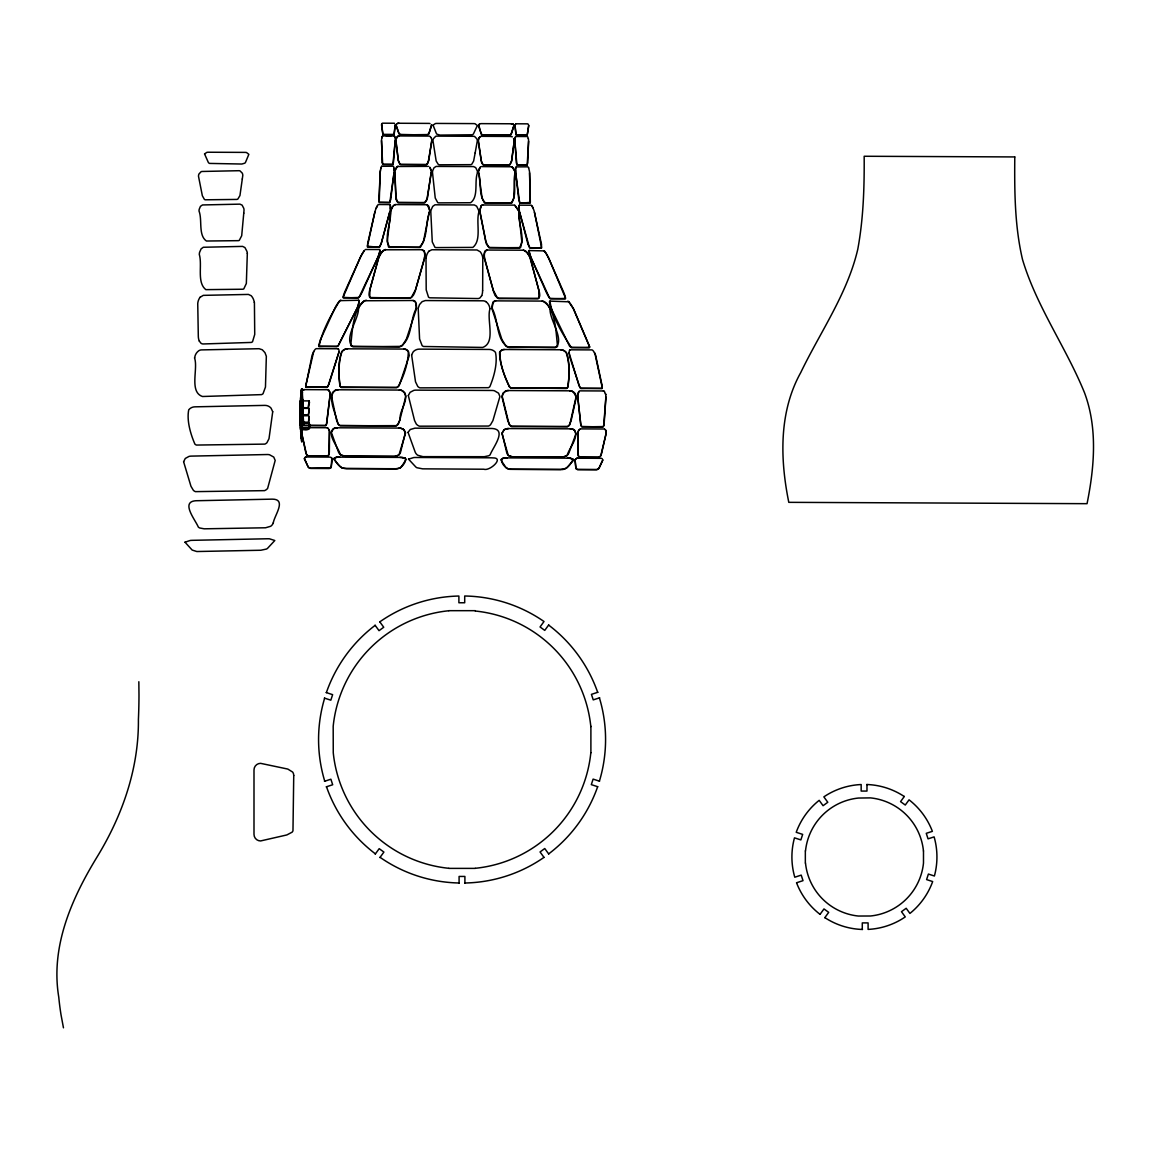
<?xml version="1.0" encoding="UTF-8"?>
<svg xmlns="http://www.w3.org/2000/svg" width="1151" height="1151" viewBox="0 0 1151 1151"><rect width="100%" height="100%" fill="white"/><g stroke="black" fill="none" stroke-linecap="round" stroke-linejoin="round"><path stroke-width="1.5" d="M300.066 416.662L300.037 413.626M300.066 410.087L300.051 413.08M300.267 413.799L300.915 416.763L301.087 413.569L302.037 421.928M300.483 405.986L301.26 403.109M300.584 426.661L300.469 423.741L300.584 426.273M300.382 406.979L300.094 409.67M302.109 392.448L303.533 423.467A7.294 2.259 -88.2 0 0 304.454 425.669L325.819 425.323A6.331 1.957 -88.2 0 0 326.481 423.971L330.035 395.181M302.281 410.562L302.152 412.993L302.253 410.13M302.641 427.409C304.339 432.862 299.879 421.971 300.785 429.798M304.368 458.688L304.943 457.537M300.051 410.547L300.051 412.979M300.871 399.066C301.504 389.815 301.965 403.411 301.735 396.332M301.317 430.517L301.476 429.798M302.526 388.837L302.152 391.685L302.512 389.182M515.662 168.967L515.59 171.01A9.51 2.935 85.1 0 0 515.648 172.808L519.691 202.979A2.446 0.748 85.1 0 0 520.065 203.252L530.338 202.375L529.618 172.866A9.51 2.935 85.1 0 0 529.417 171.067L528.611 167.845M515.648 170.463L515.648 171.01A9.51 2.935 85.1 0 0 515.72 172.808L518.828 200.073M577.629 396.304L580.823 424.719A7.294 2.259 88.7 0 0 581.845 426.92L603.196 426.575A6.331 1.957 88.7 0 0 603.786 425.208L605.915 396.419M300.181 406.03L300.31 403.037M301.289 426.388L301.202 423.755L301.274 426.633M301.691 432.934L301.562 430.244M300.555 423.323L300.411 420.388L300.54 423.194M380.593 169.326L380.463 170.406A9.51 2.935 -84.6 0 0 380.175 172.204L379.211 202.144L389.455 202.662A2.446 0.748 -84.6 0 0 389.829 202.389L394.146 172.262A9.51 2.935 -84.6 0 0 394.232 170.463L394.102 168.42M394.217 170.463L394.217 169.384M301.159 395.412L302.08 392.246M301.461 402.62L301.476 399.526M302.368 420.834L302.339 423.007L302.339 420.532M300.368 420.662L300.253 423.395M300.958 416.461L300.267 414.015M301.073 415.324L301.13 408.375M301.13 423.323L301.174 420.46M301.533 391.872L301.879 388.736M301.936 435.984L301.807 433.481M301.13 423.208L301.159 420.619M301.073 395.915L300.641 402.332L300.742 399.483L302.641 399.397L302.468 402.289L302.699 399.901M302.483 426.345L302.483 424.057L302.483 426.575M308.54 407.526L307.979 408.044L309.231 401.109A6.589 1.511 -87.4 0 0 308.9 400.908L302.224 400.879A6.589 1.511 -87.4 0 0 301.936 401.008L301.835 401.08M300.094 409.382L300.138 406.979M300.339 402.605L300.512 399.483M300.871 398.821L301.001 396.39L300.771 398.879M301.03 419.755L301.015 417.036L300.325 420.057M301.476 429.74L301.936 428.719M302.512 403.397C301.188 410.029 304.54 400.951 300.612 402.951M302.368 406.994L302.209 409.396L302.353 406.691M425.999 257.795L426.201 289.865L428.503 297.116A3.367 3.05 0.3 0 0 429.87 297.807L477.78 298.555A3.511 3.18 0.3 0 0 480.111 297.778L481.679 295.634M518.928 205.712L518.957 207.741M379.888 250.17L379.744 251.378A14.747 4.129 -63.5 0 1 377.715 257.594L363.14 289.966A17.164 4.805 -63.5 0 1 360.551 295.116L359.702 296.426M490.067 308.583C486.24 319.215 496.268 342.581 482.701 347.429L423.669 346.494A4.489 4.028 0.3 0 1 422.129 345.631L419.583 339.027L418.201 308.267L419.511 304.583L422.115 301.663L425.338 300.555L483.003 300.814A4.561 4.1 0.3 0 1 484.801 301.174L485.664 301.591M301.476 399.785L301.461 402.577M302.281 417.453L302.238 419.727L302.253 417.108M482.657 290.512L482.787 258.054A14.747 13.352 0.3 0 0 480.255 251.796L477.003 249.968L431.855 249.753L429.078 251.134M300.238 413.151L300.339 410.087L302.195 410.001M300.195 405.799L300.267 403.512M300.569 399.052L300.799 395.915M302.253 414.029L302.181 416.331L302.238 413.727M528.28 138.638L528.41 139.026A5.769 1.784 89 0 1 528.582 141.3L527.216 164.852A2.762 0.849 89 0 1 526.899 165.197L517.274 164.924A2.69 0.834 89 0 1 516.871 164.464L514.842 141.242A5.769 1.784 89 0 1 514.943 138.969M309.216 409.324L308.281 415.209L302.325 415.353L301.116 406.691M301.922 414.748L301.346 408.965M528.582 141.3L527.662 162.694M606.045 433.236L606.102 431.467M606.189 432.776L601.757 452.717A6.863 2.115 -83.3 0 1 600.577 456.069L598.837 457.436L579.888 457.12L578.608 456.184A6.489 2 -83.3 0 1 578.291 455.22L578.018 432.2M339.157 351.645L328.049 386.06A6.446 1.914 -73.1 0 1 326.999 387.441L305.979 386.865A5.611 1.669 -73.1 0 1 305.806 385.858L312.108 355.17M514.885 172.808L513.749 198.389L511.922 202.936A2.446 1.971 82 0 1 511.015 203.209L485.319 202.792C478.01 195.929 481.751 181.872 478.485 172.636A9.51 7.669 82 0 1 478.73 170.852L480.384 167.068M300.958 412.921L301.13 410.073L300.943 413.108M301.792 429.021L301.13 432.992M301.174 395.253L301.375 392.405M301.145 408.001L301.447 400.893M300.972 416.417C300.195 412.015 302.483 419.381 301.562 415.842A6.906 1.597 88.7 0 1 301.85 415.698L308.526 415.727A6.906 1.597 88.7 0 1 308.856 415.871L308.583 422.057M577.658 395.699L580.694 424.215M309.043 423.064C314.439 432.258 296.929 432.114 301.735 422.978A7.136 1.64 87 0 1 302.008 422.849L308.684 422.877A7.136 1.64 87 0 1 309.015 423.007L309.072 423.064M515.015 125.517L515.979 134.048A3.093 0.964 -88.8 0 0 516.324 134.969L526.295 135.487L527.216 134.638A2.676 0.82 -88.8 0 0 527.489 133.559L528.697 125.588M529.143 250.688L529.345 252.04A14.747 4.129 64 0 0 531.316 258.284L549.372 297.649A3.367 0.95 64 0 0 550.106 298.354L565.141 298.943A3.511 0.978 64 0 0 565.515 298.152L565.055 296.008A17.164 4.805 64 0 0 563.055 290.872L548.754 258.356A14.129 3.957 64 0 0 544.927 251.594L544.25 250.904M300.397 405.742L300.512 403.512L300.382 406.116M300.353 402.188L300.483 399.958M300.325 417.065L300.325 419.813L300.31 417.439M590.895 752.768L590.895 726.281M805.34 850.891L805.34 863.034M302.238 419.77L301.26 420.057L302.209 420.029M300.857 395.44L301.159 392.304M301.735 433.222L301.361 435.912M605.944 397.037L604.102 424.316M379.945 250.501L379.585 249.522L365.471 249.508M301.548 391.671L301.807 388.793M518.928 206.36L519.346 205.151M300.569 402.188L300.728 399.901L300.555 402.318M300.584 398.764L300.756 396.39M301.102 405.929L301.361 403.051M396.045 124.984L399.037 133.53A3.093 2.503 88.7 0 0 399.987 134.437L426.115 135.041L428.489 134.192A2.676 2.158 88.7 0 0 429.165 133.113L431.481 124.596M301.188 406.62L301.202 409.67M300.684 426.992L300.771 429.596M395.181 140.71L393.498 162.133M301.231 391.872L301.591 388.736M302.152 412.936L301.188 413.223L302.123 413.151M381.513 124.927L381.758 124.035M301.763 395.311L302.512 391.829M301.476 400.505L302.08 393.34M300.512 423.784L302.353 423.64M577.773 395.699L578.723 391.901M302.195 409.511L301.274 409.842L302.094 409.842M303.432 422.978L302.368 392.304M301.159 406.879L300.497 406.116M309.374 423.971L308.626 429.309L302.468 429.006M367.471 244.703L367.471 246.961A2.662 0.791 -74.6 0 0 367.802 247.278L379.355 246.961L381.139 243.566M301.245 391.671L301.519 389.239M568.882 301.807L549.948 301.116C552.034 316.899 562.767 334.365 571.515 347.818L589.441 347.242A4.489 1.252 63.1 0 0 589.528 346.393L573.615 308.957L568.493 301.548A4.561 1.266 63.1 0 0 567.774 301.188M549.574 301.879L549.646 301.461A4.561 1.266 63.1 0 1 550.049 301.102M301.087 395.124L301.361 392.692L301.044 395.527M515.72 168.967L515.835 167.787M330.035 395.8L326.711 423.582A7.294 2.259 -88.2 0 1 325.661 425.769L304.324 425.223A6.331 1.957 -88.2 0 1 303.735 423.87L303.619 423.41M309.231 416.863L308.612 421.856M395.153 124.61L394.304 132.955A2.676 0.82 89.3 0 1 394.045 134.034C392.146 136.71 384.88 136.437 382.923 133.991A2.676 0.82 89.3 0 1 382.65 132.912L381.571 125.114M394.074 172.262L390.721 199.497M513.533 138.58L513.835 138.969A5.769 4.662 88.2 0 1 514.238 141.242L511.591 161.356L509.879 164.78A2.762 2.23 88.2 0 1 509.044 165.125L483.564 164.722A2.69 2.187 88.2 0 1 482.801 164.305L481.176 160.579L478.255 141.069A5.769 4.662 88.2 0 1 478.615 138.811L479.291 137.717M577.831 433.121L577.946 452.616A6.863 2.115 -83.3 0 0 578.406 455.969L579.845 457.35L598.837 457.206L600.318 456.271A6.489 2 -83.3 0 0 600.851 455.321L606.131 433.726M395.268 125.186L394.16 133.502A3.093 0.964 89.3 0 1 393.815 134.422L383.168 134.365A3.093 0.964 89.3 0 1 382.794 133.458L381.657 124.366M301.476 391.513L301.778 389.124L301.418 391.901M332.279 459.004L331.315 466.543A5.568 1.698 79.2 0 1 331.085 467.349L329.33 468.529L310.626 468.443L308.655 467.594M514.238 141.242L511.605 160.723L510.051 164.435A2.69 2.187 88.2 0 1 509.289 164.838L483.823 165.01A2.762 2.23 88.2 0 1 482.988 164.651L481.737 162.924M301.807 394.462L302.109 392.793M390.376 208.921L390.16 204.576M431.15 172.434L427.438 198.001L425.151 202.547A2.446 1.971 -81.5 0 1 424.23 202.821L398.232 202.375L396.318 199.972M431.668 140.868L428.776 160.507L427.064 164.061A2.69 2.187 -87.7 0 1 426.302 164.464L400.821 164.636A2.762 2.23 -87.7 0 1 399.987 164.276L398.304 160.852L395.987 140.71A5.769 4.662 -87.7 0 1 396.404 138.437L397.944 136.322M528.697 125.776L527.345 134.106A3.093 0.964 -88.8 0 1 526.957 135.012L516.972 135.444L516.08 134.595A2.676 0.82 -88.8 0 1 515.849 133.502L515.001 125.718M527.618 163.082L527.273 164.507A2.69 0.834 89 0 1 526.985 164.91L517.259 165.154A2.762 0.849 89 0 1 516.943 164.809L516.439 163.082M478.571 170.852L478.931 169.269M367.629 243.566L375.01 211.611A13.495 4.043 -74.6 0 1 375.643 209.496L378.132 204.518L390.218 204.576M309.518 402.087L308.583 407.31M577.773 394.563L577.975 393.527M381.686 138.379L382.261 136.451M429.366 211.856L423.381 241.854L420.403 247.206A2.662 2.086 -66 0 1 419.295 247.508L389.7 247.033C383.312 237.998 391.484 222.661 390.506 211.683A13.495 10.575 -66 0 1 391.124 209.568L392.577 206.662M393.397 162.478L392.995 163.902A2.69 0.834 -88.5 0 1 392.707 164.305L382.966 164.55A2.762 0.849 -88.5 0 1 382.65 164.205L381.485 140.638M380.65 169.326L380.808 168.363M529.23 250.558L544.322 250.904M390.577 199.943L389.585 202.346L379.629 202.619A2.446 0.748 -84.6 0 1 379.298 202.346L378.967 199.886M575.097 459.896L575.831 467.637A5.568 1.698 -78.7 0 0 576.047 468.457L576.133 468.615M374.938 211.611L367.471 246.213L379.139 247.336A2.662 0.791 -74.6 0 0 379.629 247.019L380.967 244.213M515.893 167.787L516.238 166.881M515.13 137.875L515.547 136.854M396.073 199.526L394.908 172.262A9.51 7.669 -81.5 0 1 395.181 170.477L397.21 166.694M389.786 211.683L381.369 243.005M308.497 414.677L309.259 409.555M395.023 170.477L395.34 169.384M424.546 257.795L415.468 290.21A17.164 12.575 -51.2 0 1 413.31 295.361L411.396 297.462A3.511 2.575 -51.2 0 1 409.296 298.253L370.68 297.548A3.367 2.475 -51.2 0 1 369.773 296.843L369.903 289.606L378.593 257.594M380.866 168.363L381.168 167.183M424.748 257.795L415.482 289.807L411.569 297.03A3.367 2.475 -51.2 0 1 410.274 297.721L371.356 298.08A3.511 2.575 -51.2 0 1 369.687 297.275L369.039 295.131A17.164 12.575 -51.2 0 1 369.759 289.994L378.794 257.594A14.129 10.345 -51.2 0 1 382.895 250.86L384.506 249.911M358.479 307.993C359.342 318.683 342.897 339.085 352.969 346.839L400.922 346.393A4.489 3.266 -50 0 0 402.418 345.545L406.432 338.969L416.619 308.252L415.41 301.634L413.123 300.497L364.407 300.756M364.148 250.789A14.129 3.957 -63.5 0 0 360.249 257.522L343.329 296.728A3.367 0.95 -63.5 0 0 343.444 297.418L358.019 298.008A3.511 0.978 -63.5 0 0 359.083 297.231L359.544 296.641M416.374 308.252C409.684 319.791 412.475 340.696 399.224 347.055L351.659 346.178A4.489 3.266 -50 0 1 350.667 345.314C352.609 331.215 352.264 310.108 364.925 300.641A4.561 3.309 -50 0 1 366.478 300.282M343.645 295.016L343.156 297.159A3.511 0.978 -63.5 0 0 343.516 297.965L358.565 297.49A3.367 0.95 -63.5 0 0 359.299 296.8L377.83 257.579A14.129 3.957 -63.5 0 0 379.945 250.846M426.892 199.612L431.308 172.434A9.51 7.669 -81.5 0 0 431.237 170.636L429.711 167.096M515.36 137.286L515.015 138.969A5.769 1.784 89 0 0 514.9 141.242L516.382 162.694M338.034 348.767L316.295 348.667A7.985 2.374 -73.1 0 0 313.705 351.544L305.691 385.959A6.446 1.914 -73.1 0 0 305.979 387.355L327.258 386.966A5.611 1.669 -73.1 0 0 328.006 385.945L328.495 385.024M381.168 243.624L389.858 211.683A13.495 4.043 -74.6 0 0 390.275 209.568L390.563 205.784M431.726 125.344L428.791 133.66A3.093 2.503 88.7 0 1 427.841 134.566L401.728 134.926L399.354 134.063A2.676 2.158 88.7 0 1 398.663 132.984L396.03 125.186M428.186 162.248L431.826 140.868A5.769 4.662 -87.7 0 0 431.481 138.595L430.819 137.501M578.104 393.066L578.91 391.599M578.018 431.754L579.442 429.452M273.276 522.885C274.442 515.375 287.031 499.16 272.255 499.146L195.828 500.743C180.29 501.735 195.325 519.849 198.317 527.043A6.489 6.46 -1.2 0 0 199.699 527.978L204.187 528.813L265.564 527.777L270.658 526.28A6.863 6.82 -1.2 0 0 273.276 522.885M381.096 167.542L381.729 166.276M574.982 459.896L576.579 458.429M312.425 354.508L313.705 351.53M529.259 250.285L529.259 251.58M301.303 408.965L301.62 408.49A6.733 1.554 -89.5 0 1 301.936 408.36L308.583 408.389A6.733 1.554 -89.5 0 1 308.871 408.519L309.245 409.324M376.089 208.23L376.967 206.144M515.101 124.797L515.749 123.934M478.917 138.422L478.773 138.811A5.769 4.662 88.2 0 0 478.413 141.069L481.578 162.536M396.261 138.437L397.023 137.041M426.704 200.101L424.532 202.504L398.505 202.705A2.446 1.971 -81.5 0 1 397.599 202.432L395.843 197.051L394.75 172.262M320.611 339.487L318.712 345.171A4.489 1.252 -62.6 0 0 318.784 346.019L336.711 346.768L338.121 345.847L357.414 307.59L359.155 301.389L358.695 300.253L340.005 300.641M382.103 136.696L382.492 136.091A3.021 0.935 -88.5 0 1 382.837 135.876M308.382 414.964L301.994 414.935M479.248 168.794L480.125 167.327M320.438 339.746L335.056 307.892A11.021 3.065 -62.6 0 1 339.703 300.843L339.761 300.785M328.826 384.549L339.041 351.645A7.985 2.374 -73.1 0 0 337.919 348.767M395.699 168.895L396.39 167.6M331.1 467.536L331.862 458.256M301.879 401.08L302.224 407.886L308.051 407.986L302.051 407.483M428.143 162.679L426.877 164.406A2.762 2.23 -87.7 0 1 426.043 164.751L400.577 164.348A2.69 2.187 -87.7 0 1 399.814 163.931L398.289 160.205L395.843 140.71M578.32 430.963L579.903 429.093M602.822 460.213L599.196 467.738A5.568 1.698 -78.7 0 1 598.693 468.558L598.549 468.716M575.054 459.709L575.802 458.889M484.945 251.378L487.002 250.012M478.945 138.048L479.996 136.897M478.744 124.812L480.989 133.343A2.676 2.158 -88.2 0 0 481.65 134.437M399.469 384.808L409.267 355.601L408.619 351.961A7.985 6.215 -63.9 0 0 404.116 349.055L347.199 348.811A7.985 6.215 -63.9 0 0 341.703 351.674C337.991 361.989 338.538 375.14 340.192 386.002A5.611 4.374 -63.9 0 0 341.214 387.024L396.505 387.758A6.446 5.007 -63.9 0 0 398.491 386.362L399.311 385.412M515.49 136.854L515.662 136.696A3.021 0.935 89 0 1 515.993 136.48L527.345 136.523A3.021 0.935 89 0 1 527.633 136.753L528.338 138.638M481.089 205.842L479.881 209.971A13.495 10.575 66.5 0 0 479.895 212.086L485.664 241.192L488.729 247.508A2.662 2.086 66.5 0 0 489.822 247.825L519.418 247.623C525.892 238.645 517.864 223.236 518.928 212.259A13.495 10.575 66.5 0 0 518.338 210.144L514.698 205.266M392.908 206.216L391.297 209.583A13.495 10.56 -66 0 0 390.678 211.683L387.283 241.696L388.592 247.062A2.662 2.086 -66 0 0 389.585 247.379L419.295 247.163C428.114 239.12 425.28 222.79 429.539 211.856A13.495 10.575 -66 0 0 429.582 209.741L428.848 206.374L427.122 204.777M330.999 467.694L309.763 468.227L308.137 466.918L304.483 458.688M375.226 854.128L379.197 848.661L383.902 852.071L379.931 857.538M548.725 624.921L544.754 630.388L540.049 626.964L544.006 621.511A143.127 143.127 0 0 0 464.702 596.002L464.702 602.764L458.889 602.764L458.889 596.031A143.112 143.112 0 0 0 379.816 621.842M904.341 796.434L900.571 801.628L905.276 805.038L909.06 799.83A72.628 72.628 0 0 1 932.382 831.353L926.253 833.324L928.051 838.849L934.108 836.878A72.686 72.686 0 0 1 934.396 876.012L928.397 874.055L926.598 879.594L932.67 881.565A72.628 72.628 0 0 1 909.923 913.434L906.182 908.283L901.478 911.693L905.262 916.915A72.254 72.254 0 0 1 868.099 929.404L868.099 922.901L862.286 922.901L862.286 929.461M820.059 914.34L823.987 908.93L828.691 912.355L824.792 917.721M578.795 391.585L579.341 391.139A9.769 3.021 88.7 0 1 580.046 390.865L603.527 390.966M393.066 206.216L394.448 204.907M200.13 297.275L203.281 295.361L248.429 294.426L251.22 295.749A14.129 12.79 -1.2 0 1 254.256 302.382M364.622 250.256L363.889 251.306A14.747 4.129 -63.5 0 0 360.306 257.522L345.66 289.894A17.164 4.805 -63.5 0 0 343.602 295.044M479.348 137.401L480.543 136.537A3.021 2.446 88.2 0 1 481.435 136.322M303.145 390.362L303.72 389.901A9.769 3.021 -88.2 0 1 304.44 389.628M396.491 167.255L398.131 166.262M304.698 457.666L305.835 457.076M302.396 428.935L302.886 427.726M478.715 124.639L479.622 124.063M479.017 124.481L478.341 125.56L481.348 133.904A3.093 2.503 -88.2 0 0 482.283 134.811L508.397 135.401L510.785 134.566A2.676 2.158 -88.2 0 0 511.476 133.487L513.965 124.97M339.603 300.943C331.114 314.64 321.748 331.603 319.043 346.696L337.603 346.106A4.489 1.252 -62.6 0 0 338.48 345.257L357.256 307.993A11.021 3.065 -62.6 0 0 359.126 300.929M503.721 430.258L502.153 433.251L506.641 452.3A6.863 5.525 -79.3 0 0 508.598 455.652L512.641 457.048L562.321 457.048L566.004 456.127A6.489 5.223 -79.3 0 0 567.17 455.177C569.414 447.739 579.557 436.661 574.119 429.927M397.268 136.768L398.232 136.163A3.021 2.446 -87.7 0 1 399.138 135.947L428.834 136.091A3.021 2.446 -87.7 0 1 429.74 136.307L430.762 137.185M598.477 468.903L596.506 469.723L577.025 469.421L575.86 468.112L575.054 460.098M481.506 205.54L482.384 205.022M516.18 166.881L527.935 166.809L528.669 167.845M493.822 301.634L494.398 301.217A4.561 3.309 50.5 0 1 495.75 300.871M382.103 123.416L382.204 123.344A6.892 2.129 89.3 0 1 382.65 123.186L394.088 123.243A6.892 2.129 89.3 0 1 394.534 123.402M504.152 429.927L501.836 433.251L508.123 454.904A6.489 5.223 -79.3 0 0 509.159 455.868L512.713 456.818L562.364 457.278L566.609 455.911A6.863 5.525 -79.3 0 0 569.011 452.573L576.075 433.582L574.536 430.244M381.672 166.276L393.441 166.204L394.174 168.42M505.001 391.57L502.987 393.7L502.239 396.577L509.13 424.388A7.294 5.899 87.7 0 0 511.706 426.604L567.616 426.402A6.331 5.122 87.7 0 0 569.227 425.064L571.054 420.978L576.378 396.908L575.241 393.527L572.105 391.311M333.373 428.848L331.373 432.488L338.279 451.537A6.863 5.525 79.9 0 0 340.653 454.904L344.868 456.3L394.534 456.3L398.088 455.364A6.489 5.223 79.9 0 0 399.138 454.415L405.627 432.819L403.339 429.467M334.639 390.808C326.87 397.929 336.495 414.662 337.747 423.626A7.294 5.899 -87.2 0 0 340.264 425.827L396.174 425.64A6.331 5.122 -87.2 0 0 397.843 424.287L399.8 420.216L405.857 396.145L404.821 392.75L401.757 390.534M396.563 123.963L397.613 123.488M334.423 458.112C335.243 462.126 340.538 469.435 346.58 468.515L395.484 468.817L400.174 468.011M503.821 429.927L504.613 429.625M400.246 467.838L400.519 467.666A5.568 4.431 72.7 0 0 401.382 466.86L406.202 459.335L405.397 458.429M505.519 391.268L502.987 393.196L501.922 396.577L507.764 420.69L509.692 424.791A6.331 5.122 87.7 0 0 511.332 426.158L567.242 426.848A7.294 5.899 87.7 0 0 569.788 424.661L576.061 396.908L573.687 392.218M335.171 390.506L332.567 392.433L331.402 395.815L336.509 419.928L338.308 424.028A6.331 5.122 -87.2 0 0 339.905 425.395L395.8 426.086A7.294 5.899 -87.2 0 0 398.404 423.899L400.217 418.993C398.807 410.706 410.921 398.188 402.821 391.11M504.282 429.625L506.195 428.92M394.289 204.907L395.138 204.633M397.354 166.492L428.431 166.363M333.517 428.575L335.445 427.999M505.203 391.268L506.066 391.009M334.84 390.491L336.308 390.045A9.769 7.899 -87.2 0 1 338.178 389.772M504.785 429.352L506.785 428.762M334.394 457.954L335.43 457.681M335.042 457.81L333.502 459.004L340.207 466.587A5.568 4.431 72.7 0 0 341.243 467.392L341.545 467.565M384.535 249.796L422.288 249.709L424.172 251.58A14.747 10.805 -51.2 0 1 424.46 257.81M384.952 249.709L382.664 251.393A14.747 10.805 -51.2 0 0 378.88 257.594M486.441 250.098L484.916 251.839A14.747 10.805 51.7 0 0 484.571 258.069L493.275 290.556A17.164 12.575 51.7 0 0 495.376 295.721M502.512 458.558C499.304 461.58 506.44 470.673 511.735 469.248L560.609 469.565C566.724 470.414 571.227 463.407 573.04 459.35M334.869 428.143C324.827 432.143 338.466 447.293 340.092 454.156A6.489 5.223 79.9 0 0 341.257 455.12L344.926 456.069L394.606 456.53L398.663 455.163A6.863 5.525 79.9 0 0 400.649 451.825L405.31 432.819L404.461 430.575M576.45 458.429L577.025 458.285A28.818 8.748 -78.7 0 1 577.615 458.199L600.836 458.314A28.818 8.748 -78.7 0 1 601.527 458.4L602.261 458.745M505.749 391.009L506.641 390.808A9.769 7.899 87.7 0 1 508.512 390.549M335.401 390.247L335.991 390.045A9.769 7.899 -87.2 0 1 337.862 389.772L399.642 390.06A9.769 7.899 -87.2 0 1 401.512 390.333M502.929 458.429L500.714 459.753L505.764 467.32A5.568 4.431 -72.2 0 0 506.627 468.14L506.9 468.313M597.858 692.269L591.441 694.355L593.24 699.88L599.657 697.794M324.467 781.313L330.884 779.213L332.682 784.752L326.265 786.838M796.621 882.731L803.01 880.659L801.211 875.12L794.78 877.22A72.686 72.686 0 0 1 794.478 837.842L800.866 839.913L802.664 834.389L796.219 832.288A72.628 72.628 0 0 1 819.181 800.333L823.08 805.7L827.785 802.276L823.857 796.866A72.254 72.254 0 0 1 861.164 784.536L861.164 791.068L866.976 791.068L866.976 784.507M394.635 204.734L395.484 204.59M397.455 123.488L397.872 123.416A6.892 5.568 88.7 0 1 399.052 123.272M335.114 457.681L335.847 457.551M502.613 458.429L503.375 458.299M384.966 249.638L385.758 249.551M335.531 457.551L336.308 457.451M503.059 458.299L503.865 458.199M335.114 427.985L336.034 427.884M335.991 457.451L336.811 457.35M506.469 428.762L507.404 428.647M503.548 458.199L505.505 457.969A28.818 22.919 -72.2 0 1 507.346 457.882M486.427 250.04L523.921 250.213M336.495 457.35L337.329 457.278M504.066 458.098L505.188 457.969A28.818 22.919 -72.2 0 1 507.03 457.882L567.831 458.156A28.818 22.919 -72.2 0 1 569.659 458.256M335.718 427.884L336.653 427.812M337.027 457.278L337.89 457.22A28.818 22.919 72.7 0 1 339.718 457.134M482.715 204.979L481.348 205.54L480.039 209.971A13.495 10.56 66.5 0 0 480.068 212.086L486.413 244.098M507.073 428.647L508.037 428.575M448.789 610.677L475.277 610.677M475.277 868.386L448.789 868.386M336.337 427.812L337.301 427.784M507.706 428.575L508.67 428.56M382.779 135.876L394.174 135.933A3.021 0.935 -88.5 0 1 394.52 136.149M481.276 136.322L511.13 136.451M481.406 166.593L511.878 166.766M395.311 204.59L426.949 204.734M482.542 204.979L514.195 205.123M519.288 205.151L531.374 205.209L532.999 207.799M570.177 349.803L591.916 349.904A7.985 2.374 73.6 0 1 594.477 352.81L594.866 353.328M304.324 389.628L327.92 389.729A9.769 3.021 -88.2 0 1 328.625 390.002L329.229 390.779M300.469 406.49L302.281 406.49M300.339 413.468L302.152 413.482M300.368 416.907L302.181 416.921M300.44 420.302L302.238 420.302M303.231 427.64L326.97 427.74M336.984 427.784L399.138 428.071M508.354 428.56L570.522 428.834M580.521 428.877L604.261 428.992M570.191 428.834L571.155 428.863M398.821 428.057L399.785 428.086M523.331 250.17L526.151 251.565M422.1 249.709L424.144 251.105M402.62 457.566L401.728 457.494A28.818 22.919 72.7 0 0 399.886 457.407M399.469 428.086L400.419 428.172M570.205 458.314L569.342 458.256A28.818 22.919 -72.2 0 0 567.515 458.156M570.838 428.863L571.788 428.935M402.303 457.566L403.167 457.652M569.903 458.314L570.738 458.4M402.85 457.652L403.684 457.753M400.102 428.172L401.613 428.445M570.421 458.4L571.241 458.501M571.457 428.935L573.471 429.424M403.368 457.753L405.397 458.271M570.925 458.501L572.119 458.731M400.706 428.287L402.706 428.891M403.857 457.853L405.023 458.127M572.061 429.05L573.975 429.654M571.385 458.616L573.112 459.177M327.1 427.769L327.949 428.114M511.72 166.766L513.605 168.132L514.785 171.01A9.51 7.669 82 0 1 515.044 172.808C512.742 182.131 517.691 195.871 510.972 202.907L485.29 203.094A2.446 1.971 82 0 1 484.37 202.821L482.125 198.245L478.643 172.65M512.77 124.006L512.512 123.92A6.892 5.568 -88.2 0 0 511.332 123.776L481.406 123.632A6.892 5.568 -88.2 0 0 480.212 123.776M599.527 781.198L593.11 779.112L591.312 784.637L597.743 786.723M326.193 692.557L332.625 694.657L330.826 700.182L324.409 698.096M513.029 124.107L512.353 123.92A6.892 5.568 -88.2 0 0 511.173 123.761M341.66 467.752L346.523 468.601L395.397 468.73C400.778 470.155 407.253 461.119 405.08 458.271M572.176 458.875L573.716 460.083L566.954 467.594A5.568 4.431 -72.2 0 1 565.904 468.399L560.551 469.464L511.648 469.349L506.972 468.486M401.857 428.647L403.195 429.165M402.634 390.808L401.195 390.333A9.769 7.899 -87.2 0 0 399.325 390.06M512.871 124.107L513.993 124.797M512.022 166.852L514.626 171.01M604.62 429.078L605.671 430.071M331.186 457.537L330.438 457.249A28.818 8.748 79.2 0 0 329.618 457.091L306.396 456.99A28.818 8.748 79.2 0 0 305.706 457.076M512.324 136.84L511.878 136.681A3.021 2.446 88.2 0 0 510.986 136.451M524.583 250.544L526.424 252.026A14.747 10.805 51.7 0 1 530.151 258.284L539.028 290.757A17.164 12.575 51.7 0 1 539.718 295.922L538.985 298.037A3.511 2.575 51.7 0 1 537.316 298.828L498.397 298.123A3.367 2.475 51.7 0 1 497.103 297.418L493.247 290.153L484.283 258.069M573.515 391.872L571.529 391.095A9.769 7.899 87.7 0 0 569.659 390.822M573.658 429.654L574.435 429.942M427.424 204.878L429.409 209.741M402.879 429.165L404.461 430.186M515.044 205.454L518.166 210.144M331.258 457.652L332.092 458.443M481.65 134.437L484.039 135.199L510.138 134.94A3.093 2.503 -88.2 0 0 511.102 134.034L514.137 125.33M604.462 391.455L604.117 391.239A9.769 3.021 88.7 0 0 603.397 390.966M328.049 428.316L329.315 430.229M309.259 401.109L309.173 401.052A6.589 1.511 -87.4 0 0 308.856 400.908M604.347 391.455L605.829 394.692M544.394 251.062L545.2 252.112M308.597 467.421L308.454 467.248A5.568 1.698 79.2 0 1 307.95 466.443L304.396 458.875M569.616 346.278L551.415 308.856A11.021 3.065 63.1 0 1 549.502 301.778M548.725 853.999L544.754 848.532L540.049 851.956L544.02 857.423M379.758 621.785L383.729 627.252L379.024 630.676L375.068 625.209M576.133 468.802L577.802 469.637L597.369 469.507L599.11 468.025L602.836 459.652M302.109 422.115C318.28 421.813 296.814 426.661 301.188 416.835M495.434 295.706L497.261 297.85A3.511 2.575 51.7 0 0 499.361 298.656L537.992 298.296A3.367 2.475 51.7 0 0 538.913 297.605L538.841 290.369L530.424 258.27A14.129 10.345 51.7 0 0 526.194 251.508M394.894 137.027L394.462 136.149A3.021 0.935 -88.5 0 0 394.117 135.933M605.397 429.798L605.901 431.078M532.122 206.072L533.877 210.216A13.495 4.043 75.1 0 1 534.496 212.331L541.646 247.753A2.662 0.791 75.1 0 1 541.315 248.069L529.906 247.666L528.208 244.803M528.654 125.2L527.964 123.991A6.892 2.129 -88.8 0 0 527.575 123.848L516.152 123.79A6.892 2.129 -88.8 0 0 515.691 123.934M430.186 167.758L431.078 170.636M579.385 386.146L579.874 387.081A5.611 1.669 73.6 0 0 580.608 388.103L601.872 388.678A6.446 1.914 73.6 0 0 602.174 387.283L595.009 353.904M594.477 352.796L595.614 355.127M199.353 341.113L200.95 343.214A3.511 3.18 -1.2 0 0 203.295 343.962L251.191 342.437A3.367 3.05 -1.2 0 0 252.544 341.718L254.731 334.423L254.414 302.368M486.772 244.616L489.448 247.451L519.533 247.969A2.662 2.086 66.5 0 0 520.525 247.652L521.892 242.3L518.77 212.259M548.826 258.356L565.342 297.721A3.367 0.95 64 0 1 565.227 298.411L550.653 298.886A3.511 0.978 64 0 1 549.574 298.08L548.164 295.936A17.164 4.805 64 0 1 545.617 290.786L531.273 258.27A14.129 3.957 64 0 1 529.143 251.522M579.054 385.671L569.026 352.681M329.574 391.527L328.495 390.002A9.769 3.021 -88.2 0 0 327.79 389.729M329.287 391.124L329.833 392.419M519.245 210.144A13.495 4.043 75.1 0 0 519.648 212.259L529.489 247.695A2.662 0.791 75.1 0 0 529.978 248.012L541.344 247.681L541.531 244.861M329.2 430.229L329.574 431.078M527.978 244.285L519.648 212.259M595.729 355.774L602.131 385.786M580.91 424.661L581.054 425.107A6.331 1.957 88.7 0 0 581.701 426.474L603.066 427.007A7.294 2.259 88.7 0 0 604.002 424.82M492.196 308.597C498.786 320.194 495.808 341.07 509.001 347.544L556.566 347.084A4.489 3.266 50.5 0 0 557.573 346.25C555.847 333.761 556.106 307.173 542.409 301.087L495.52 300.871L493.232 301.979L491.952 308.597L501.865 339.387L505.821 346.019A4.489 3.266 50.5 0 0 507.303 346.868L555.257 347.746C565.4 340.092 549.128 319.532 550.092 308.856M329.33 430.647L328.97 454.098A6.489 2 83.8 0 1 328.639 455.062L327.344 455.997L308.396 456.141L306.684 454.746A6.863 2.115 83.8 0 1 305.519 451.393L301.447 432.359M329.589 391.959L329.949 392.923M605.455 393.656L605.915 395.239M301.994 407.281L301.504 402.059M394.836 137.027L395.138 138.437A5.769 1.784 -88.5 0 1 395.239 140.71L392.923 164.248A2.762 0.849 -88.5 0 1 392.592 164.593L382.88 164.262A2.69 0.834 -88.5 0 1 382.592 163.859L382.261 162.435M534.424 212.331L541.517 244.343M301.648 438.948L301.303 436.373M63.463 1027.814L61.017 1014.765A285.506 285.506 0 0 1 58.759 997.126C50.428 946.769 71.42 898.96 97.087 856.948C122.452 815.412 138.868 768.523 138.408 719.461A582.809 582.809 0 0 0 138.983 694.844L138.839 681.737M301.504 426.575L301.26 424.1L301.49 426.431M518.957 200.519L519.935 202.921L529.892 203.295A2.446 0.748 85.1 0 0 530.223 203.022L529.561 172.866M301.116 432.934L300.828 430.244M606.03 431.078L606.059 432.316M301.389 423.928L302.224 428.258M300.713 426.633L300.512 424.1L300.684 426.431M302.066 436.546C302.886 443.509 301.245 431.553 301.504 438.646M329.56 431.539L329.344 451.509A6.863 2.115 83.8 0 1 328.841 454.846L327.402 456.228L308.396 455.911L306.929 454.962A6.489 2 83.8 0 1 306.411 453.998L301.404 431.87M301.591 439.38L301.835 441.826M301.303 406.159L301.289 403.512L301.289 405.871M301.332 435.783L301.044 433.337M300.353 413.108L300.296 410.116M519.144 209.496L518.871 207.238M301.058 435.941L300.828 433.337M301.605 441.567L301.361 439.452M329.905 393.455L330.15 394.592M300.584 429.841L300.397 427.007M301.102 436.733L301.303 438.704L301.073 436.373M382.175 162.09L381.542 140.638A5.769 1.784 -88.5 0 1 381.744 138.379M300.397 426.561L300.253 424.144M301.634 439.668L301.807 441.509M301.605 430.603L301.691 432.733M300.67 427.409L300.857 429.539L300.656 427.309M300.569 429.683L300.411 427.409M300.771 432.56L300.612 430.589M329.977 394.002L330.164 395.181M300.138 420.057L300.051 417.396L300.123 419.755M301.821 433.711L301.936 435.783M923.49 850.891L923.49 863.034A59.277 59.277 0 0 1 870.487 915.995L858.344 916.038A59.277 59.277 0 0 1 805.499 863.034M301.245 422.892L301.562 429.352M194.49 357.803C198.476 368.363 188.836 391.901 202.49 396.505L261.493 394.62A4.489 4.028 -1.2 0 0 263.018 393.728L265.464 387.081L266.341 356.306L264.96 352.652L262.313 349.775L259.076 348.71L201.425 349.904A4.561 4.1 -1.2 0 0 199.627 350.307L198.778 350.738A11.021 9.899 -1.2 0 0 194.72 357.803M602.074 386.261L602.074 387.182A5.611 1.669 73.6 0 1 601.887 388.204L580.852 388.578A6.446 1.914 73.6 0 1 579.816 387.182L569.515 356.321L569.141 352.681A7.985 2.374 73.6 0 1 570.277 349.803M301.073 415.756L301.217 422.475M300.023 414.015L300.051 417.338M378.909 199.454L380.233 172.204A9.51 2.935 -84.6 0 1 380.463 170.406M464.903 883.191L464.903 876.443L459.091 876.443L459.091 883.191M590.823 752.754A129.315 129.315 0 0 1 475.277 868.3M475.277 611.023A129.315 129.315 0 0 1 590.823 726.569M448.804 868.3A129.315 129.315 0 0 1 333.258 752.754L333.186 726.281A129.3 129.3 0 0 1 448.804 610.749M200.073 297.246A14.747 13.352 -1.2 0 0 197.742 303.562L198.303 335.991A17.164 15.539 -1.2 0 0 199.281 341.128M485.751 301.504A11.021 9.899 0.3 0 1 489.837 308.597M568.925 301.864A11.021 3.065 63.1 0 1 573.457 308.972L589.715 347.142L589.183 347.904L570.623 347.156A4.489 1.252 63.1 0 1 569.759 346.293M545.2 252.083A14.747 4.129 64 0 1 548.725 258.356M506.325 390.808A9.769 7.899 87.7 0 1 508.195 390.534L569.975 390.822A9.769 7.899 87.7 0 1 571.846 391.095M560.71 349.76A7.985 6.215 64.4 0 1 566.191 352.681C569.788 363.069 569.558 376.233 567.903 387.124A6.446 5.007 64.4 0 1 566.393 388.52L510.943 387.786A5.611 4.374 64.4 0 1 509.576 386.765C504.526 376.391 499.548 363.759 499.563 352.364A7.985 6.215 64.4 0 1 504.095 349.501L561.012 349.76A7.985 6.215 64.4 0 1 566.479 352.681C570.09 363.04 569.443 376.176 567.688 387.024A5.611 4.374 64.4 0 1 566.652 388.045L511.361 388.275A6.446 5.007 64.4 0 1 509.389 386.865C504.411 376.478 499.851 363.745 499.851 352.364A7.985 6.215 64.4 0 1 504.397 349.501M542.164 301.073A4.561 3.309 50.5 0 1 543.718 301.447L544.509 301.706A11.021 8.014 50.5 0 1 549.905 308.871M484.413 258.069A14.129 10.345 51.7 0 1 484.859 251.321M513.691 138.969A5.769 4.662 88.2 0 1 514.08 141.242M426.158 257.81A14.129 12.79 0.3 0 1 428.992 251.076M482.571 290.512A17.164 15.539 0.3 0 1 481.751 295.663M337.574 457.206A28.818 22.919 72.7 0 1 339.401 457.134L400.203 457.407A28.818 22.919 72.7 0 1 402.044 457.508M403.814 349.055A7.985 6.215 -63.9 0 1 408.317 351.976C408.13 363.241 403.857 376.319 398.304 386.261A5.611 4.374 -63.9 0 1 396.922 387.283L341.473 387.513A6.446 5.007 -63.9 0 1 339.962 386.103C338.408 375.183 338.322 362.047 341.991 351.659A7.985 6.215 -63.9 0 1 347.487 348.811M412.892 300.497A4.561 3.309 -50 0 1 414.231 300.857L414.82 301.274A11.021 8.014 -50 0 1 416.173 308.267M398.073 136.163A3.021 2.446 -87.7 0 1 398.98 135.947M397.714 123.402A6.892 5.568 88.7 0 1 398.908 123.258L428.834 123.402A6.892 5.568 88.7 0 1 430.014 123.56M358.594 300.253A4.561 1.266 -62.6 0 1 358.983 300.612M340.149 300.526A4.561 1.266 -62.6 0 1 340.869 300.166M358.666 308.008A11.021 8.014 -50 0 1 364.061 300.958M424.23 251.047A14.129 10.345 -51.2 0 1 424.604 257.81M492.398 308.612A11.021 8.014 50.5 0 1 493.721 301.533M577.025 458.285A28.818 8.762 -78.7 0 1 577.73 458.199M301.562 415.828A6.906 1.597 88.7 0 1 301.879 415.698M866.761 784.507A72.254 72.254 0 0 1 904.125 796.42M819.987 914.311A72.628 72.628 0 0 1 796.535 882.745M862.502 929.461A72.254 72.254 0 0 1 825.022 917.735M805.499 851.021A59.277 59.277 0 0 1 858.473 798.046L870.487 797.888A59.277 59.277 0 0 1 923.462 851.021M548.61 625.065A143.731 143.731 0 0 1 597.671 692.327M599.412 697.88A143.746 143.746 0 0 1 599.398 781.155M597.657 786.708A143.731 143.731 0 0 1 548.653 853.913M543.991 857.38A143.127 143.127 0 0 1 464.903 883.004M459.091 882.99A143.127 143.127 0 0 1 380.075 857.337M375.413 853.869A143.731 143.731 0 0 1 326.496 786.766M324.755 781.212A143.746 143.746 0 0 1 324.64 698.168M326.366 692.614A143.731 143.731 0 0 1 375.154 625.338M301.044 410.49L301.145 412.921L301.073 410.49M1014.779 156.939C1014.477 191.21 1014.664 225.984 1022.52 259.536C1036.619 306.756 1066.071 347.357 1084.515 392.75C1097.766 428.143 1094.371 467.349 1087.048 503.678L788.795 502.34C780.047 459.335 778.752 412.015 800.751 372.55C820.303 331.934 847.453 293.721 857.783 249.235C863.437 218.604 864.387 187.34 864.171 156.263L1014.779 156.939M293.735 775.515L292.973 830.763A5.122 5.122 0 0 1 292.095 832.187L286.815 834.95L260.586 840.949A6.589 6.589 0 0 1 253.997 834.346L253.997 769.933A6.589 6.589 0 0 1 260.586 763.343L287.808 769.069L292.599 772.033A5.64 5.64 0 0 1 293.591 774.22L293.735 775.515M301.073 417.338L301.26 420.029L301.044 417.396M301.433 427.208L301.476 429.553L301.433 427.093M300.296 410.547L300.353 412.979L300.31 410.547M247.321 253.421L246.343 283.477L243.796 288.887A2.662 2.575 -1.2 0 1 242.516 289.232L205.856 289.649C196.591 282.383 202.518 265.118 199.296 254.414A13.495 13.064 -1.2 0 1 199.598 252.299L201.094 248.904L203.31 247.264L242.616 246.4L244.947 247.58L246.918 251.321A13.495 13.064 -1.2 0 1 247.321 253.421M183.599 461.724L190.965 486.283L193.368 490.312A6.331 6.331 0 0 0 195.411 491.635L264.514 490.643A7.294 7.294 0 0 0 267.636 488.384L275.19 460.429L273.751 457.076L269.535 454.76A9.769 9.769 0 0 0 267.219 454.53L191.267 456.113A9.769 9.769 0 0 0 188.965 456.429L185.297 458.443L183.599 461.724M408.058 432.359L415.108 451.883A6.863 6.82 0.3 0 0 417.77 455.249L422.892 456.645L484.283 456.702L488.758 455.767A6.489 6.46 0.3 0 0 490.11 454.832C492.887 447.466 507.605 429.395 492.168 428.489L414.935 428.158L410.231 429.51L408.058 432.359M478.845 212.072C475.795 222.819 482.01 239.998 472.86 247.407L436.2 247.594A2.662 2.575 0.3 0 1 434.905 247.264L432.272 241.897L430.805 211.856A13.495 13.064 0.3 0 1 431.165 209.755L432.733 206.389L434.992 204.806L474.313 204.95L476.615 206.173L478.499 209.971A13.495 13.064 0.3 0 1 478.845 212.072M301.461 399.901L301.274 402.289L301.49 399.901M408.317 395.541L414.576 420.575L416.274 423.985A7.294 7.294 0 0 0 419.439 426.187L488.542 426.057A6.331 6.331 0 0 0 490.556 424.705L492.901 420.633L499.908 396.563L498.556 393.182L494.412 390.75A9.769 9.769 0 0 0 492.11 390.462L416.13 390.131A9.769 9.769 0 0 0 413.813 390.39L410.101 392.318L408.317 395.541M243.767 213.165L241.696 235.754L239.279 240.372A2.446 2.446 -1.2 0 1 238.156 240.66L206.403 241.019C198.058 235.121 202.504 220.086 199.037 211.05A9.51 9.481 -1.2 0 1 199.224 209.252L200.447 206.346L202.49 204.95L239.94 204.144L242.113 205.137L243.767 208.317A9.51 9.481 -1.2 0 1 244.026 210.115L243.767 213.165M204.561 153.946L208.36 162.492A3.093 3.093 0 0 0 209.54 163.413L241.825 164.032L244.746 163.197A2.676 2.676 0 0 0 245.609 162.118L248.846 154.349L246.559 152.551A6.892 6.877 0 0 0 245.105 152.392L208.302 152.234A6.892 6.877 0 0 0 206.835 152.378L204.561 153.946M433.064 125.157L436.229 133.142A2.676 2.676 0 0 0 437.063 134.235L439.984 135.099L472.284 134.768A3.093 3.093 0 0 0 473.464 133.861L477.363 125.545L475.075 123.761A6.892 6.877 0 0 0 473.608 123.603L436.819 123.43A6.892 6.877 0 0 0 435.351 123.574L433.064 125.157M477.492 172.636C474.111 181.671 478.902 196.72 470.615 202.734L438.862 202.878A2.446 2.446 0.3 0 1 437.725 202.605L435.236 198.03L432.488 172.434A9.51 9.481 0.3 0 1 432.718 170.636L434.028 167.773L436.1 166.42L473.55 166.564L475.694 167.614L477.277 170.837A9.51 9.481 0.3 0 1 477.492 172.636M184.994 542.193L192.174 550.063L196.835 551.53L260.817 550.25L266.5 549.041A5.568 5.467 -1.2 0 0 267.665 548.207L274.816 540.51L269.507 538.812A28.818 28.329 -1.2 0 0 267.233 538.769L192.476 540.323A28.818 28.329 -1.2 0 0 190.217 540.466L184.994 542.193M272.715 411.741L269.003 438.689L266.96 442.675A6.446 6.201 -1.2 0 1 264.845 444.113L196.404 445.063A5.611 5.395 -1.2 0 1 194.893 444.085C190.519 434.013 186.577 420.475 188.721 409.842A7.985 7.683 -1.2 0 1 194.864 406.835L264.831 405.382A7.985 7.683 -1.2 0 1 271.06 408.145L272.715 411.741M242.3 178.995L239.94 195.584L237.854 199.051A2.762 2.762 0 0 1 236.833 199.425L205.338 199.799A2.69 2.69 0 0 1 204.403 199.411L202.346 195.728L198.504 176.304A5.769 5.769 0 0 1 198.936 174.031L201.094 171.7A3.021 3.021 0 0 1 202.202 171.47L238.904 170.708A3.021 3.021 0 0 1 240.027 170.895L242.271 173.139A5.769 5.769 0 0 1 242.789 175.384L242.3 178.995M408.519 459.148L415.756 466.918A5.568 5.467 0.3 0 0 416.935 467.738L422.633 468.845L483.823 469.22C489.75 471.464 504.541 457.695 493.074 457.911A28.818 28.329 0.3 0 0 490.801 457.81L416.043 457.479A28.818 28.329 0.3 0 0 413.77 457.551L408.519 459.148M411.612 354.954L415.525 381.83L417.77 386.448A6.446 6.201 0.3 0 0 419.914 387.858L488.369 387.686A5.611 5.395 0.3 0 0 489.851 386.678C494.067 376.535 497.793 362.953 495.462 352.35A7.985 7.683 0.3 0 0 489.276 349.444L419.295 349.127A7.985 7.683 0.3 0 0 413.108 351.99L411.612 354.954M301.418 423.51L302.253 423.482L301.461 423.51M475.162 152.896L473.622 161.068L471.766 164.262A2.69 2.69 0 0 1 470.831 164.665L439.337 164.809A2.762 2.762 0 0 1 438.315 164.449L436.171 161.011L432.992 140.868A5.769 5.769 0 0 1 433.467 138.609L435.682 136.336A3.021 3.021 0 0 1 436.805 136.12L473.507 136.293A3.021 3.021 0 0 1 474.629 136.509L476.816 138.796A5.769 5.769 0 0 1 477.277 141.069L475.162 152.896M302.339 402.764L301.519 402.792L302.339 402.792M302.195 406.303L301.361 406.332L302.195 406.332M302.411 426.733L301.591 426.762L302.411 426.762M302.598 429.942L301.778 429.956L302.598 429.97M301.605 438.689L301.361 436.675L301.519 438.704M301.648 429.553L301.433 427.409L301.648 429.51M301.317 435.625L301.102 433.697L301.317 435.639M301.317 423.05L301.145 420.777L301.317 422.993M300.526 423.05L300.382 420.82L300.425 422.993"/></g></svg>
